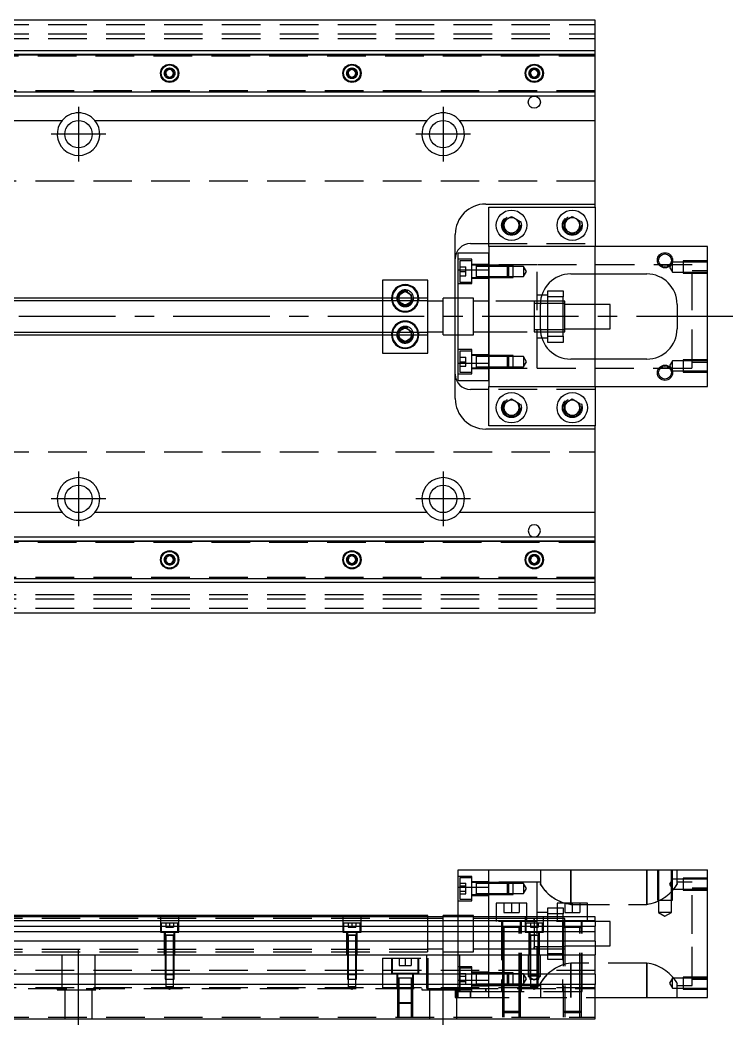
# Model space of a CAD drawing. Extents: x -8 to 770, y -272 to 102.
# Drawn here: x 390.8 to 625.4, y -233 to 97.5 of the extents above; entities that cross this region are included whole.
import ezdxf

# ---------------------------------------------------------------- set-up
doc = ezdxf.new("R2010")
doc.units = 0
doc.linetypes.add('CENTER', pattern=[50.8, 31.75, -6.35, 6.35, -6.35])
doc.linetypes.add('DASHED', pattern=[19.05, 12.7, -6.35])
doc.layers.get('0').update_dxf_attribs({"linetype": 'CONTINUOUS'})
doc.layers.add('CENTER', color=1, linetype='CENTER')

msp = doc.modelspace()

# ---------------------------------------------------------------- linework, layer by layer
at = {"color": 3, "linetype": 'DASHED'}
for p, q in [((0, 96), (580, 96)), ((0, 93), (580, 93)), ((0, 91.5), (580, 91.5)), ((358.5, 86.1), (580, 86.1)), ((365, 86.1147), (580, 86.1147)), ((358.5, 85.8), (580, 85.8)), ((441.5, 80), (441.483866, 80.21941)), ((501.477374, 80.25955), (501.5, 80)), ((561.477374, 80.25955), (561.5, 80)), ((580, 74.2), (358.5, 74.2)), ((580, 73.9), (358.5, 73.9)), ((580, 73.8853), (365, 73.8853)), ((580, 44.5), (0, 44.5)), ((549.5, 30), (549.520026, 30.346056)), ((569.5, 30), (569.520026, 30.346056)), ((545, 24), (580, 24)), ((545, 15.32971), (545, 21)), ((580, 14), (580, 23)), ((539.5, 18.849242), (535, 18.849242)), ((535.5, 18.349242), (535.5, 11.349242)), ((539.5, 18.349242), (535.5, 18.349242)), ((539.5, 10.849242), (539.5, 18.849242)), ((545, 17.099242), (539.5, 17.099242)), ((540.9, 16.849242), (539.5, 16.849242)), ((540.9, 16.849242), (540.895, 16.849242)), ((540.9, 16.849248), (540.9, 12.849238)), ((540.9, 16.849248), (540.9, 12.849238)), ((540.9, 16.849242), (540.9, 16.63278)), ((545, 16.849242), (540.9, 16.849242)), ((540.905, 16.849242), (540.9, 16.849242)), ((540.9, 16.63278), (540.9, 13.065704)), ((561, 17), (545, 17)), ((551.15, 16.849242), (545, 16.849242)), ((551.150006, 16.849238), (545, 16.849238)), ((551.15, 12.849242), (551.15, 16.849242)), ((551.5, 16.499242), (551.15, 16.849242)), ((553, 16.849238), (551.150006, 16.849238)), ((553, 12.849248), (553, 16.849238)), ((561, -17), (561, 17)), ((612, 17), (561, 17)), ((605.5, 17.913456), (604.547372, 16.263456)), ((605.5, 14.613456), (605.5, 17.913456)), ((609, 17.913456), (605.5, 17.913456)), ((609, 18.26345), (609, 14.26346)), ((617, 18.26345), (609, 18.26345)), ((617, 17.913456), (609, 17.913456)), ((612, -17), (612, 17)), ((535.5, 16.349242), (537.5, 16.349242)), ((535.5, 14.849242), (537.5, 14.849242)), ((535.5, 13.349242), (537.5, 13.349242)), ((537.5, 14.849242), (537.5, 16.349242)), ((537.5, 13.349242), (537.5, 14.849242)), ((545, 16.499242), (540.9, 16.499242)), ((551.5, 16.499242), (545, 16.499242)), ((551.5, 16.499242), (551.5, 13.199242)), ((553, 16.499242), (551.5, 16.499242)), ((556.5, 16.499242), (553, 16.499242)), ((556.5, 16.499242), (556.5, 13.199242)), ((557.452628, 14.849242), (556.5, 16.499242)), ((556.5, 13.199242), (557.452628, 14.849242)), ((604.547372, 16.263456), (605.5, 14.613456)), ((605.5, 14.613456), (609, 14.613456)), ((609, 14.613456), (617, 14.613456)), ((609, 14.26346), (617, 14.26346)), ((617, 15), (612, 15)), ((535, 10.849242), (539.5, 10.849242)), ((535.5, 11.349242), (539.5, 11.349242)), ((539.5, 12.849242), (540.9, 12.849242)), ((539.5, 12.599242), (545, 12.599242)), ((540.895, 12.849242), (540.9, 12.849242)), ((540.9, 13.199242), (545, 13.199242)), ((540.9, 13.065704), (540.9, 12.849242)), ((540.9, 12.849242), (545, 12.849242)), ((540.9, 12.849242), (540.905, 12.849242)), ((545, 13.199242), (551.5, 13.199242)), ((545, 12.849248), (551.150006, 12.849248)), ((545, 12.849242), (551.15, 12.849242)), ((551.15, 12.849242), (551.5, 13.199242)), ((551.150006, 12.849248), (553, 12.849248)), ((551.5, 13.199242), (553, 13.199242)), ((553, 13.199242), (556.5, 13.199242)), ((562.460608, 7), (561, 7)), ((510, 6), (510, -6)), ((515.5, 4.8453), (515.5, 6)), ((517.5, 3.690598), (515.5, 4.8453)), ((519.5, 4.8453), (517.5, 3.690598)), ((519.5, 6), (519.5, 4.8453)), ((519.983582, 6.286038), (520, 6)), ((534, -6), (534, 6)), ((540, 6), (535, 6)), ((540, -6), (540, 6)), ((545, 5), (540, 5)), ((560, 5), (545, 5)), ((560, 5), (559.995, 5)), ((560, 5.000006), (560, -5.000006)), ((560, 5), (560, 4.435078)), ((561, 5), (560, 5)), ((560.005, 5), (560, 5)), ((560, 4.435078), (560, -4.43509)), ((561, 4.25), (560, 4.25)), ((562.050126, 5), (561, 5)), ((562.003126, 4.25), (561, 4.25)), ((564.5, 5), (562.050126, 5)), ((569.5, 5), (564.5, 5)), ((580, -4), (580, 4)), ((515.5, -4.8453), (517.5, -3.690598)), ((515.5, -6), (515.5, -4.8453)), ((517.5, -3.690598), (519.5, -4.8453)), ((519.5, -4.8453), (519.5, -6)), ((519.983582, -5.713962), (520, -6)), ((535, -6), (540, -6)), ((540, -5), (545, -5)), ((545, -5), (560, -5)), ((559.995, -5), (560, -5)), ((560, -4.25), (561, -4.25)), ((560, -4.43509), (560, -4.998998)), ((560, -4.998998), (560, -5)), ((560, -5), (561, -5)), ((560, -5), (560.005, -5)), ((561, -4.25), (562.003126, -4.25)), ((561, -5), (562.050126, -5)), ((562.050126, -5), (564.5, -5)), ((564.5, -5), (569.5, -5)), ((561, -7), (562.460608, -7)), ((539.5, -10.849242), (535, -10.849242)), ((535.5, -11.349242), (535.5, -18.349242)), ((539.5, -11.349242), (535.5, -11.349242)), ((539.5, -18.849242), (539.5, -10.849242)), ((545, -12.599242), (539.5, -12.599242)), ((540.9, -12.849242), (539.5, -12.849242)), ((540.9, -12.849242), (540.895, -12.849242)), ((540.9, -12.849238), (540.9, -16.849248)), ((540.9, -12.849242), (540.9, -13.065704)), ((545, -12.849242), (540.9, -12.849242)), ((540.905, -12.849242), (540.9, -12.849242)), ((540.9, -13.065704), (540.9, -16.63278)), ((545, -13.199242), (540.9, -13.199242)), ((551.15, -12.849242), (545, -12.849242)), ((551.150006, -12.849248), (545, -12.849248)), ((551.5, -13.199242), (545, -13.199242)), ((551.15, -16.849242), (551.15, -12.849242)), ((551.5, -13.199242), (551.15, -12.849242)), ((553, -12.849248), (551.150006, -12.849248)), ((551.5, -13.199242), (551.5, -16.499242)), ((553, -13.199242), (551.5, -13.199242)), ((553, -16.849238), (553, -12.849248)), ((556.5, -13.199242), (553, -13.199242)), ((556.5, -13.199242), (556.5, -16.499242)), ((557.452628, -14.849242), (556.5, -13.199242)), ((535.5, -13.349242), (537.5, -13.349242)), ((535.5, -14.849242), (537.5, -14.849242)), ((535.5, -16.349242), (537.5, -16.349242)), ((537.5, -14.849242), (537.5, -13.349242)), ((537.5, -16.349242), (537.5, -14.849242)), ((540.9, -16.499242), (545, -16.499242)), ((545, -21), (545, -15.32971)), ((545, -16.499242), (551.5, -16.499242)), ((551.15, -16.849242), (551.5, -16.499242)), ((551.5, -16.499242), (553, -16.499242)), ((553, -16.499242), (556.5, -16.499242)), ((556.5, -16.499242), (557.452628, -14.849242)), ((580, -23), (580, -14)), ((605.5, -14.613456), (604.547372, -16.263456)), ((604.547372, -16.263456), (605.5, -17.913456)), ((605.5, -17.913456), (605.5, -14.613456)), ((609, -14.613456), (605.5, -14.613456)), ((609, -14.26346), (609, -18.26345)), ((617, -14.26346), (609, -14.26346)), ((617, -14.613456), (609, -14.613456)), ((612, -15), (617, -15)), ((535, -18.849242), (539.5, -18.849242)), ((535.5, -18.349242), (539.5, -18.349242)), ((539.5, -16.849242), (540.9, -16.849242)), ((539.5, -17.099242), (545, -17.099242)), ((540.895, -16.849242), (540.9, -16.849242)), ((540.9, -16.63278), (540.9, -16.849242)), ((540.9, -16.849242), (545, -16.849242)), ((540.9, -16.849242), (540.905, -16.849242)), ((545, -16.849238), (551.150006, -16.849238)), ((545, -16.849242), (551.15, -16.849242)), ((545, -17), (561, -17)), ((551.150006, -16.849238), (553, -16.849238)), ((561, -17), (612, -17)), ((605.5, -17.913456), (609, -17.913456)), ((609, -17.913456), (617, -17.913456)), ((609, -18.26345), (617, -18.26345)), ((580, -24), (545, -24)), ((549.5, -30), (549.520026, -29.653944)), ((575.477798, -29.635694), (575.5, -30)), ((0, -44.5), (580, -44.5)), ((358.5, -73.9), (580, -73.9)), ((358.5, -74.2), (580, -74.2)), ((365, -73.8853), (580, -73.8853)), ((441.5, -80), (441.483866, -79.78059)), ((501.477374, -79.74045), (501.5, -80)), ((561.477374, -79.74045), (561.5, -80)), ((580, -85.8), (358.5, -85.8)), ((580, -86.1), (358.5, -86.1)), ((580, -86.1147), (365, -86.1147)), ((580, -91.5), (0, -91.5)), ((580, -93), (0, -93)), ((580, -96), (0, -96)), ((539.5, -184.150758), (535, -184.150758)), ((535.5, -184.650758), (535.5, -188.150758)), ((539.5, -184.650758), (535.5, -184.650758)), ((539.5, -192.150758), (539.5, -184.150758)), ((562, -182), (562, -186.477288)), ((572, -193.35635), (572, -182)), ((572, -182), (572, -193.35635)), ((597, -182), (597, -193.35635)), ((597, -193.35635), (597, -182)), ((600.500006, -182), (600.500006, -192)), ((600.9, -182), (600.9, -192)), ((605.1, -192), (605.1, -182)), ((605.499994, -192), (605.499994, -182)), ((607, -186.477288), (607, -182)), ((609, -184.73655), (609, -188.73654)), ((617, -184.73655), (609, -184.73655)), ((535.5, -186.418706), (537.5, -186.418706)), ((535.5, -187.284732), (537.5, -187.284732)), ((535.5, -188.150758), (535.5, -191.650758)), ((537.5, -187.284732), (537.5, -186.418706)), ((537.5, -189.016782), (537.5, -187.284732)), ((545, -185.900758), (539.5, -185.900758)), ((540.9, -186.150758), (539.5, -186.150758)), ((540.9, -186.150758), (540.895, -186.150758)), ((540.9, -186.150752), (540.9, -190.150762)), ((540.9, -186.150752), (540.9, -190.150762)), ((540.9, -186.150752), (540.9, -186.500758)), ((540.9, -186.150758), (540.9, -186.367426)), ((545, -186.150758), (540.9, -186.150758)), ((540.905, -186.150758), (540.9, -186.150758)), ((540.9, -186.367426), (540.9, -188.150758)), ((540.9, -186.500758), (540.9, -188.017714)), ((545, -186.500758), (540.9, -186.500758)), ((540.9, -188.017714), (540.9, -188.283802)), ((540.9, -188.150758), (540.9, -190.150762)), ((540.9, -188.150758), (540.9, -190.150762)), ((540.9, -188.150758), (540.9, -189.93405)), ((540.9, -188.283802), (540.9, -189.800758)), ((561, -186), (545, -186)), ((551.15, -186.150758), (545, -186.150758)), ((551.150006, -186.150762), (545, -186.150762)), ((551.5, -186.500758), (545, -186.500758)), ((551.15, -188.150758), (551.15, -186.150758)), ((551.5, -186.500758), (551.15, -186.150758)), ((551.15, -190.150758), (551.15, -188.150758)), ((553, -186.150762), (551.150006, -186.150762)), ((551.5, -186.500758), (551.5, -188.150758)), ((553, -186.500758), (551.5, -186.500758)), ((551.5, -188.150758), (551.5, -189.800758)), ((553, -190.150752), (553, -186.150762)), ((556.5, -186.500758), (553, -186.500758)), ((556.5, -186.500758), (556.5, -188.150758)), ((557.452628, -188.150758), (556.5, -186.500758)), ((556.5, -188.150758), (556.5, -189.800758)), ((556.5, -189.800758), (557.452628, -188.150758)), ((561, -197.5), (561, -186)), ((562, -186), (561, -186)), ((562.038578, -186.714492), (562, -186.477288)), ((562, -186.477288), (562.033206, -186.69572)), ((562.033206, -186.69572), (562.130496, -186.952408)), ((562.151334, -186.995906), (562.038578, -186.714492)), ((605.5, -185.086544), (604.547372, -186.736544)), ((604.547372, -186.736544), (605.5, -188.386544)), ((609, -185.086544), (605.5, -185.086544)), ((606.848666, -186.995906), (606.961422, -186.714492)), ((606.966794, -186.69572), (606.869504, -186.952408)), ((606.961422, -186.714492), (607, -186.477288)), ((607, -186.477288), (606.966794, -186.69572)), ((612, -186), (607, -186)), ((617, -185.086544), (609, -185.086544)), ((612, -203), (612, -186)), ((617, -188), (612, -188)), ((535.5, -189.016782), (537.5, -189.016782)), ((535.5, -189.882808), (537.5, -189.882808)), ((535.5, -191.650758), (539.5, -191.650758)), ((537.5, -189.882808), (537.5, -189.016782)), ((539.5, -190.150758), (540.905, -190.150758)), ((539.5, -190.400758), (545, -190.400758)), ((540.895, -190.150758), (545, -190.150758)), ((540.9, -189.800758), (545, -189.800758)), ((540.9, -189.93405), (540.9, -190.150758)), ((540.9, -189.93405), (540.9, -190.150758)), ((540.9, -190.150758), (540.9, -189.93409)), ((540.9, -190.150758), (540.9, -189.93409)), ((545, -189.800758), (551.5, -189.800758)), ((545, -190.150752), (551.150006, -190.150752)), ((545, -190.150758), (551.15, -190.150758)), ((551.15, -190.150758), (551.5, -189.800758)), ((551.150006, -190.150752), (553, -190.150752)), ((551.5, -189.800758), (553, -189.800758)), ((553, -189.800758), (556.5, -189.800758)), ((605.5, -188.386544), (609, -188.386544)), ((609, -188.386544), (617, -188.386544)), ((609, -188.73654), (617, -188.73654)), ((535, -192.150758), (539.5, -192.150758)), ((550, -193), (550, -196)), ((552.5, -193), (552.5, -196)), ((555, -193), (555, -196)), ((564.5, -194.5), (567.5, -194.5)), ((564.5, -196.5), (564.5, -194.5)), ((567.5, -194.5), (569.5, -194.5)), ((569.5, -194.5), (569.5, -196.5)), ((570, -193), (570, -196)), ((572, -193.35635), (597, -193.35635)), ((572.5, -193), (572.5, -196)), ((575, -193), (575, -196)), ((600.500006, -192), (605.499994, -192)), ((600.9, -192), (600.9, -196)), ((605.1, -196), (605.1, -192)), ((55, -197.875), (525, -197.875)), ((437, -197.5), (437, -202.5)), ((443, -202.5), (443, -197.5)), ((497, -197.5), (497, -202.5)), ((503, -202.5), (503, -197.5)), ((525, -203), (525, -197.5)), ((530, -198), (525, -198)), ((530, -203), (530, -197.5)), ((540, -197), (535, -197)), ((535, -210), (535, -197.5)), ((540, -197.5), (540, -197)), ((540, -203), (540, -197.5)), ((545, -198), (540, -198)), ((545, -199), (545, -197.5)), ((547.5, -198), (545, -198)), ((547.5, -197.5), (547.5, -199)), ((557.5, -198), (547.5, -198)), ((550, -196), (552.5, -196)), ((552.5, -196), (555, -196)), ((557, -197.5), (557, -202.5)), ((557.5, -199), (557.5, -197.5)), ((560, -198), (557.5, -198)), ((560, -198), (559.995, -198)), ((560, -198), (560, -198.564922)), ((560, -198.564038), (560, -198)), ((560.005, -198), (560, -198)), ((561, -198), (560, -198)), ((564.5, -196), (561, -196)), ((561, -199), (561, -197.5)), ((564.5, -198), (561, -198)), ((563, -202.5), (563, -197.5)), ((567.5, -196.5), (564.5, -196.5)), ((564.5, -197.5), (564.5, -196.5)), ((564.5, -199), (564.5, -197.5)), ((567.5, -198), (564.5, -198)), ((569.5, -196.5), (567.5, -196.5)), ((567.5, -197.5), (567.5, -199)), ((569.5, -198), (567.5, -198)), ((569.5, -197.5), (569.5, -196.5)), ((569.5, -199), (569.5, -197.5)), ((570, -198), (569.5, -198)), ((570, -196), (572.5, -196)), ((570, -199), (570, -198)), ((572.5, -196), (575, -196)), ((577.5, -199), (577.5, -197.5)), ((605.1, -196), (600.9, -196)), ((600.9, -196), (603, -197.212436)), ((603, -197.212436), (605.1, -196)), ((442.75, -199.5), (437.25, -199.5)), ((437.25, -199.5), (437.25, -202.5)), ((438.75, -199.5), (438.75, -200.8)), ((438.75, -200.8), (440, -200.8)), ((440, -199.5), (440, -200.8)), ((440, -200.8), (441.25, -200.8)), ((441.25, -199.5), (441.25, -200.8)), ((442.75, -202.5), (442.75, -199.5)), ((502.75, -199.5), (497.25, -199.5)), ((497.25, -199.5), (497.25, -202.5)), ((498.75, -199.5), (498.75, -200.8)), ((498.75, -200.8), (500, -200.8)), ((500, -199.5), (500, -200.8)), ((500, -200.8), (501.25, -200.8)), ((501.25, -199.5), (501.25, -200.8)), ((502.75, -202.5), (502.75, -199.5)), ((580, -199), (545, -199)), ((545, -210), (545, -199)), ((549.25, -199), (549.25, -222)), ((549.5, -199), (549.5, -201)), ((549.5, -200.995), (549.5, -201)), ((549.849602, -201), (549.5, -201)), ((549.5, -201), (549.5, -201.005)), ((549.5, -201), (549.5, -210)), ((555.15035, -201), (549.849602, -201)), ((550, -201), (550, -210)), ((555, -222), (555, -201)), ((555.5, -201), (555.15035, -201)), ((555.5, -201), (555.5, -199)), ((555.5, -201), (555.5, -200.995)), ((555.5, -201.005), (555.5, -201)), ((555.5, -222), (555.5, -201)), ((555.75, -222), (555.75, -199)), ((562.75, -199.5), (557.25, -199.5)), ((557.25, -199.5), (557.25, -202.5)), ((558.75, -199.5), (558.75, -200.8)), ((558.75, -200.8), (560, -200.8)), ((560, -198.564922), (560, -198.999226)), ((560, -198.999226), (560, -199.399154)), ((560, -199.5), (560, -200.8)), ((560, -200.8), (561.25, -200.8)), ((560, -200.899918), (560, -202.499894)), ((561, -199.5), (561, -199)), ((561, -202.5), (561, -199.5)), ((561.25, -199.5), (561.25, -200.8)), ((562.75, -202.5), (562.75, -199.5)), ((564.5, -209.5), (564.5, -199)), ((569.25, -199), (569.25, -222)), ((569.5, -199), (569.5, -201)), ((569.5, -200.995), (569.5, -201)), ((569.5, -201), (569.84965, -201)), ((569.849602, -201), (569.5, -201)), ((569.5, -201), (569.5, -222)), ((569.5, -201), (569.5, -201.005)), ((575.15035, -201), (569.849602, -201)), ((570, -201), (570, -199)), ((570, -201), (570, -222)), ((575, -222), (575, -201)), ((575.150204, -201), (575.5, -201)), ((575.5, -201), (575.15035, -201)), ((575.5, -201), (575.5, -199)), ((575.5, -201), (575.5, -200.995)), ((575.5, -222), (575.5, -201)), ((575.5, -201.005), (575.5, -201)), ((575.75, -222), (575.75, -199)), ((585, -199), (580, -199)), ((585, -203), (585, -199)), ((437, -202.5), (443, -202.5)), ((438.25, -202.5), (438.25, -210)), ((441.500006, -203.5), (438.499994, -203.5)), ((439.998804, -203.5), (438.499994, -203.5)), ((439.998804, -203.5), (438.499994, -203.5)), ((438.5, -202.5), (438.5, -203.5)), ((438.5, -203.495), (438.5, -203.5)), ((438.5, -203.5), (438.62467, -203.5)), ((438.624678, -203.5), (438.5, -203.5)), ((438.624678, -203.5), (438.5, -203.5)), ((438.5, -203.5), (438.5, -203.505)), ((438.5, -203.5), (438.5, -210)), ((438.62467, -203.5), (441.375392, -203.5)), ((439.998804, -203.5), (438.624678, -203.5)), ((439.998804, -203.5), (438.624678, -203.5)), ((438.75, -203.5), (438.75, -210)), ((441.500006, -203.5), (439.998804, -203.5)), ((441.500006, -203.5), (439.998804, -203.5)), ((441.37533, -203.5), (439.998804, -203.5)), ((441.37533, -203.5), (439.998804, -203.5)), ((441.25, -210), (441.25, -203.5)), ((441.5, -203.5), (441.37533, -203.5)), ((441.5, -203.5), (441.37533, -203.5)), ((441.375392, -203.5), (441.5, -203.5)), ((441.5, -203.5), (441.5, -202.5)), ((441.5, -203.5), (441.5, -203.495)), ((441.5, -203.505), (441.5, -203.5)), ((441.5, -210), (441.5, -203.5)), ((441.75, -210), (441.75, -202.5)), ((497, -202.5), (503, -202.5)), ((498.25, -202.5), (498.25, -210)), ((501.500006, -203.5), (498.499994, -203.5)), ((499.998804, -203.5), (498.499994, -203.5)), ((499.998804, -203.5), (498.499994, -203.5)), ((498.5, -202.5), (498.5, -203.5)), ((498.5, -203.495), (498.5, -203.5)), ((498.5, -203.5), (498.62467, -203.5)), ((498.624678, -203.5), (498.5, -203.5)), ((498.624678, -203.5), (498.5, -203.5)), ((498.5, -203.5), (498.5, -203.505)), ((498.5, -203.5), (498.5, -210)), ((498.62467, -203.5), (501.375392, -203.5)), ((499.998804, -203.5), (498.624678, -203.5)), ((499.998804, -203.5), (498.624678, -203.5)), ((498.75, -203.5), (498.75, -210)), ((501.500006, -203.5), (499.998804, -203.5)), ((501.500006, -203.5), (499.998804, -203.5)), ((501.37533, -203.5), (499.998804, -203.5)), ((501.37533, -203.5), (499.998804, -203.5)), ((501.25, -210), (501.25, -203.5)), ((501.5, -203.5), (501.37533, -203.5)), ((501.5, -203.5), (501.37533, -203.5)), ((501.375392, -203.5), (501.5, -203.5)), ((501.5, -203.5), (501.5, -202.5)), ((501.5, -203.5), (501.5, -203.495)), ((501.5, -203.505), (501.5, -203.5)), ((501.5, -210), (501.5, -203.5)), ((501.75, -210), (501.75, -202.5)), ((525, -209), (525, -203)), ((530, -209), (530, -203)), ((540, -209), (540, -203)), ((557, -202.5), (563, -202.5)), ((558.25, -202.5), (558.25, -210)), ((559.998804, -203.5), (558.499994, -203.5)), ((559.998804, -203.5), (558.499994, -203.5)), ((558.5, -202.5), (558.5, -203.5)), ((558.5, -203.495), (558.5, -203.5)), ((558.5, -203.5), (558.62467, -203.5)), ((558.624678, -203.5), (558.5, -203.5)), ((558.624678, -203.5), (558.5, -203.5)), ((558.5, -203.5), (558.5, -210)), ((558.5, -203.5), (558.5, -203.505)), ((558.62467, -203.5), (561.375392, -203.5)), ((559.998804, -203.5), (558.624678, -203.5)), ((559.998804, -203.5), (558.624678, -203.5)), ((558.75, -203.5), (558.75, -210)), ((561.500006, -203.5), (559.998804, -203.5)), ((561.500006, -203.5), (559.998804, -203.5)), ((561.37533, -203.5), (559.998804, -203.5)), ((561.37533, -203.5), (559.998804, -203.5)), ((560, -202.499894), (560, -203.200036)), ((560, -203.200036), (560, -207.43509)), ((561, -203), (561, -202.5)), ((561, -220), (561, -203)), ((561.25, -210), (561.25, -203.5)), ((561.5, -203.5), (561.37533, -203.5)), ((561.5, -203.5), (561.37533, -203.5)), ((561.375392, -203.5), (561.5, -203.5)), ((561.5, -203.5), (561.5, -202.5)), ((561.5, -203.5), (561.5, -203.495)), ((561.5, -210), (561.5, -203.5)), ((561.5, -203.505), (561.5, -203.5)), ((561.75, -210), (561.75, -202.5)), ((585, -207), (585, -203)), ((612, -220), (612, -203)), ((55, -208.125), (525, -208.125)), ((525, -208), (530, -208)), ((540, -208), (545, -208)), ((545, -208), (549.5, -208)), ((549.5, -208), (550, -208)), ((550, -208), (560.005, -208)), ((559.995, -208), (569.5, -208)), ((560, -207.43509), (560, -208)), ((560, -208), (560, -207.435962)), ((560.005, -208), (569.5, -208)), ((569.5, -208), (570, -208)), ((570, -207), (580, -207)), ((580, -207), (585, -207)), ((55, -209), (525, -209)), ((404.638098, -221), (404.638098, -210)), ((415.361902, -210), (415.361902, -221)), ((438.5, -210), (438.5, -216.25)), ((438.500006, -210), (438.500006, -216.250006)), ((438.75, -210), (438.75, -216.3)), ((441.25, -216.3), (441.25, -210)), ((441.499994, -216.250006), (441.499994, -210)), ((441.5, -216.25), (441.5, -210)), ((498.5, -210), (498.5, -216.25)), ((498.500006, -210), (498.500006, -216.250006)), ((498.75, -210), (498.75, -216.3)), ((501.25, -216.3), (501.25, -210)), ((501.499994, -216.250006), (501.499994, -210)), ((501.5, -216.25), (501.5, -210)), ((510, -211), (510, -216.3)), ((510, -211), (525, -211)), ((513, -211), (513, -216)), ((513.25, -211), (513.25, -216)), ((515.5, -211), (515.5, -213.5)), ((517.5, -211), (517.5, -213.5)), ((519.5, -211), (519.5, -213.5)), ((521.75, -216), (521.75, -211)), ((522, -216), (522, -211)), ((524.638098, -221), (524.638098, -210)), ((525, -211), (525, -216.3)), ((530, -209), (535, -209)), ((535, -209), (540, -209)), ((535, -216.3), (535, -210)), ((535.361902, -210), (535.361902, -221)), ((545, -216.3), (545, -210)), ((549.5, -210), (549.5, -216.3)), ((550, -210), (550, -216.3)), ((558, -210), (558, -217)), ((558.5, -210), (558.5, -216.25)), ((558.500006, -210), (558.500006, -216.250006)), ((558.75, -210), (558.75, -216.3)), ((561.25, -216.3), (561.25, -210)), ((561.499994, -216.250006), (561.499994, -210)), ((561.5, -216.25), (561.5, -210)), ((562, -217), (562, -210)), ((564.5, -209.5), (569.5, -209.5)), ((564.5, -211.5), (564.5, -209.5)), ((569.5, -211.5), (564.5, -211.5)), ((515.5, -213.5), (517.5, -213.5)), ((517.5, -213.5), (519.5, -213.5)), ((539.5, -213.849242), (535, -213.849242)), ((535.5, -214.349242), (535.5, -216.3)), ((539.5, -214.349242), (535.5, -214.349242)), ((539.5, -221.849242), (539.5, -213.849242)), ((597, -212.64365), (572, -212.64365)), ((572, -224), (572, -212.64365)), ((572, -212.64365), (572, -222)), ((597, -212.64365), (597, -224)), ((597, -224), (597, -212.64365)), ((580, -215.15), (0, -215.15)), ((438.5, -216.25), (441.5, -216.25)), ((438.5, -216.25), (438.55, -216.3)), ((438.500006, -216.250006), (438.500006, -216.3)), ((438.500006, -216.3), (438.500006, -218)), ((438.500006, -218), (441.499994, -218)), ((438.55, -216.3), (438.75, -216.5)), ((438.75, -216.3), (438.75, -216.5)), ((441.25, -216.5), (438.75, -216.5)), ((438.75, -216.5), (438.75, -218)), ((438.75, -218), (438.75, -220.5)), ((441.25, -216.5), (441.25, -216.3)), ((441.25, -216.5), (441.45, -216.3)), ((441.25, -218), (441.25, -216.5)), ((441.25, -220.5), (441.25, -218)), ((441.45, -216.3), (441.5, -216.25)), ((441.499994, -216.3), (441.499994, -216.250006)), ((441.499994, -218), (441.499994, -216.3)), ((498.5, -216.25), (501.5, -216.25)), ((498.5, -216.25), (498.55, -216.3)), ((498.500006, -216.250006), (498.500006, -216.3)), ((498.500006, -216.3), (498.500006, -218)), ((498.500006, -218), (501.499994, -218)), ((498.55, -216.3), (498.75, -216.5)), ((498.75, -216.3), (498.75, -216.5)), ((501.25, -216.5), (498.75, -216.5)), ((498.75, -216.5), (498.75, -218)), ((498.75, -218), (498.75, -220.5)), ((501.25, -216.5), (501.25, -216.3)), ((501.25, -216.5), (501.45, -216.3)), ((501.25, -218), (501.25, -216.5)), ((501.25, -220.5), (501.25, -218)), ((501.45, -216.3), (501.5, -216.25)), ((501.499994, -216.3), (501.499994, -216.250006)), ((501.499994, -218), (501.499994, -216.3)), ((510, -216.3), (510, -219.7)), ((513, -216), (522, -216)), ((514.75, -216), (514.75, -221)), ((520.000006, -217.6), (514.999994, -217.6)), ((520.000006, -217.6), (514.999994, -217.6)), ((515, -216), (515, -216.3)), ((515, -216.3), (515, -217.6)), ((515, -217.595), (515, -217.6)), ((515.257468, -217.6), (515, -217.6)), ((515, -217.6), (515, -217.605)), ((515, -217.6), (515, -219.7)), ((519.742552, -217.6), (515.257468, -217.6)), ((515.4, -217.6), (515.4, -219.7)), ((519.6, -219.7), (519.6, -217.6)), ((520, -217.6), (519.742552, -217.6)), ((520, -216.3), (520, -216)), ((520, -217.6), (520, -216.3)), ((520, -217.6), (520, -217.595)), ((520, -217.605), (520, -217.6)), ((520, -219.7), (520, -217.6)), ((520.25, -221), (520.25, -216)), ((525, -216.3), (525, -219.7)), ((535, -218.32971), (535, -216.3)), ((535.5, -216.117192), (537.5, -216.117192)), ((535.5, -216.3), (535.5, -217.849242)), ((535.5, -216.983218), (537.5, -216.983218)), ((535.5, -217.849242), (535.5, -219.7)), ((537.5, -216.983218), (537.5, -216.117192)), ((537.5, -218.715268), (537.5, -216.983218)), ((545, -215.599242), (539.5, -215.599242)), ((540.9, -215.849242), (539.5, -215.849242)), ((540.9, -215.849242), (540.895, -215.849242)), ((540.9, -215.849238), (540.9, -219.849248)), ((540.9, -215.849238), (540.9, -216.3)), ((540.9, -215.849242), (540.9, -216.06591)), ((545, -215.849242), (540.9, -215.849242)), ((540.905, -215.849242), (540.9, -215.849242)), ((540.9, -216.06591), (540.9, -216.299676)), ((545, -216.199242), (540.9, -216.199242)), ((540.9, -216.299676), (540.9, -216.434256)), ((540.9, -216.3), (540.9, -216.434252)), ((540.9, -216.434252), (540.9, -217.709196)), ((540.9, -216.434256), (540.9, -217.849242)), ((540.9, -217.709196), (540.9, -217.989288)), ((540.9, -217.849242), (540.9, -219.849248)), ((540.9, -217.849242), (540.9, -219.264302)), ((540.9, -217.989288), (540.9, -219.264304)), ((549.5, -215.849242), (545, -215.849242)), ((549.5, -215.849248), (545, -215.849248)), ((549.5, -216.199242), (545, -216.199242)), ((545, -219.7), (545, -216.3)), ((550, -215.849242), (549.5, -215.849242)), ((550, -215.849248), (549.5, -215.849248)), ((550, -216.199242), (549.5, -216.199242)), ((549.5, -216.3), (549.5, -219.7)), ((551.15, -215.849242), (550, -215.849242)), ((551.150006, -215.849248), (550, -215.849248)), ((551.5, -216.199242), (550, -216.199242)), ((550, -216.3), (550, -219.7)), ((551.15, -216.3), (551.15, -215.849242)), ((551.5, -216.199242), (551.15, -215.849242)), ((551.15, -217.849242), (551.15, -216.3)), ((551.15, -219.7), (551.15, -217.849242)), ((553, -215.849248), (551.150006, -215.849248)), ((551.5, -216.199242), (551.5, -216.3)), ((553, -216.199242), (551.5, -216.199242)), ((551.5, -216.3), (551.5, -217.849242)), ((551.5, -217.849242), (551.5, -219.499242)), ((553, -216.3), (553, -215.849248)), ((556.5, -216.199242), (553, -216.199242)), ((553, -219.7), (553, -216.3)), ((556.5, -216.199242), (556.5, -217.849242)), ((557.452628, -217.849242), (556.5, -216.199242)), ((556.5, -217.849242), (556.5, -219.499242)), ((556.5, -219.499242), (557.452628, -217.849242)), ((562, -217), (558, -217)), ((558, -217), (560, -218.1547)), ((558.5, -216.25), (561.5, -216.25)), ((558.5, -216.25), (558.55, -216.3)), ((558.500006, -216.250006), (558.500006, -216.3)), ((558.500006, -216.3), (558.500006, -218)), ((558.500006, -218), (561.499994, -218)), ((558.55, -216.3), (558.75, -216.5)), ((558.75, -216.3), (558.75, -216.5)), ((561.25, -216.5), (558.75, -216.5)), ((558.75, -216.5), (558.75, -218)), ((558.75, -218), (558.75, -220.5)), ((560, -218.1547), (562, -217)), ((561.25, -216.5), (561.25, -216.3)), ((561.25, -216.5), (561.45, -216.3)), ((561.25, -218), (561.25, -216.5)), ((561.25, -220.5), (561.25, -218)), ((561.45, -216.3), (561.5, -216.25)), ((561.499994, -216.3), (561.499994, -216.250006)), ((561.499994, -218), (561.499994, -216.3)), ((605.5, -217.613456), (604.547372, -219.263456)), ((605.5, -220.913456), (605.5, -217.613456)), ((609, -217.613456), (605.5, -217.613456)), ((609, -217.26346), (609, -221.26345)), ((617, -217.26346), (609, -217.26346)), ((617, -217.613456), (609, -217.613456)), ((612, -218), (617, -218)), ((580, -220.85), (0, -220.85)), ((355.361902, -221), (524.638098, -221)), ((403, -221), (403, -221.5)), ((417, -221.5), (417, -221)), ((441.25, -220.5), (438.75, -220.5)), ((438.75, -220.5), (440, -221.221688)), ((440, -221.221688), (441.25, -220.5)), ((501.25, -220.5), (498.75, -220.5)), ((498.75, -220.5), (500, -221.221688)), ((500, -221.221688), (501.25, -220.5)), ((510, -219.7), (510, -221)), ((515, -219.7), (515, -221)), ((515, -221), (515, -225.6)), ((515.000006, -221), (515.000006, -225.600006)), ((515.4, -219.7), (515.4, -221)), ((515.4, -221), (515.4, -226)), ((519.6, -221), (519.6, -219.7)), ((519.6, -226), (519.6, -221)), ((519.999994, -225.600006), (519.999994, -221)), ((520, -221), (520, -219.7)), ((520, -225.6), (520, -221)), ((523, -221), (523, -221.5)), ((524.638098, -221), (535.361902, -221)), ((525, -219.7), (525, -221)), ((534, -221), (534, -222)), ((535, -218.32971), (545, -218.32971)), ((535, -219.7), (535, -218.32971)), ((535, -221), (535, -219.7)), ((535, -224), (535, -221)), ((535.361902, -221), (580, -221)), ((535.5, -218.715268), (537.5, -218.715268)), ((535.5, -219.581294), (537.5, -219.581294)), ((535.5, -219.7), (535.5, -221)), ((535.5, -221), (535.5, -221.349242)), ((535.5, -221.349242), (539.5, -221.349242)), ((537, -221.5), (537, -221)), ((537.5, -219.581294), (537.5, -218.715268)), ((539.5, -219.849242), (540.9, -219.849242)), ((539.5, -220.099242), (545, -220.099242)), ((540.895, -219.849242), (540.9, -219.849242)), ((540.9, -219.264302), (540.9, -219.632534)), ((540.9, -219.264304), (540.9, -219.7)), ((540.9, -219.499242), (545, -219.499242)), ((540.9, -219.632534), (540.9, -219.700154)), ((540.9, -219.7), (540.9, -219.849248)), ((540.9, -219.700154), (540.9, -219.849242)), ((540.9, -219.849242), (545, -219.849242)), ((540.9, -219.849242), (540.905, -219.849242)), ((544, -222), (544, -221)), ((544, -221), (544, -222)), ((545, -219.499242), (549.5, -219.499242)), ((545, -222), (545, -219.7)), ((545, -219.849238), (549.5, -219.849238)), ((545, -219.849242), (549.5, -219.849242)), ((545, -220), (549.5, -220)), ((549.5, -219.499242), (550, -219.499242)), ((549.5, -219.7), (549.5, -222)), ((549.5, -219.849238), (550, -219.849238)), ((549.5, -219.849242), (550, -219.849242)), ((549.5, -220), (550, -220)), ((550, -219.499242), (551.5, -219.499242)), ((550, -219.7), (550, -222)), ((550, -219.849238), (551.150006, -219.849238)), ((550, -219.849242), (551.15, -219.849242)), ((550, -220), (561, -220)), ((551.15, -219.849242), (551.15, -219.7)), ((551.15, -219.849242), (551.299242, -219.7)), ((551.150006, -219.849238), (553, -219.849238)), ((551.299242, -219.7), (551.5, -219.499242)), ((551.5, -219.499242), (553, -219.499242)), ((553, -219.499242), (556.5, -219.499242)), ((553, -219.849238), (553, -219.7)), ((561.25, -220.5), (558.75, -220.5)), ((558.75, -220.5), (560, -221.221688)), ((560, -221.221688), (561.25, -220.5)), ((561, -220), (562, -220)), ((562.038578, -219.285508), (562, -219.522712)), ((562, -219.522712), (562.033206, -219.30428)), ((562, -219.522712), (562, -224)), ((562.033206, -219.30428), (562.130496, -219.047592)), ((562.151334, -219.004094), (562.038578, -219.285508)), ((604.547372, -219.263456), (605.5, -220.913456)), ((605.5, -220.913456), (609, -220.913456)), ((606.848666, -219.004094), (606.961422, -219.285508)), ((606.966794, -219.30428), (606.869504, -219.047592)), ((606.961422, -219.285508), (607, -219.522712)), ((607, -219.522712), (606.966794, -219.30428)), ((607, -224), (607, -219.522712)), ((607, -220), (612, -220)), ((609, -220.913456), (617, -220.913456)), ((609, -221.26345), (617, -221.26345)), ((403, -221.5), (417, -221.5)), ((405.5, -221.5), (405.5, -231)), ((414.5, -231), (414.5, -221.5)), ((523, -221.5), (537, -221.5)), ((525.5, -221.5), (525.5, -231)), ((534, -222), (544, -222)), ((534, -222), (534, -224)), ((534, -224), (539, -224)), ((534.5, -231), (534.5, -221.5)), ((535, -221.849242), (539.5, -221.849242)), ((539, -224), (539, -222)), ((539, -222), (539, -224)), ((539, -224), (580, -224)), ((544, -222), (580, -222)), ((545, -224), (545, -222)), ((549.5, -222), (549.5, -228.5)), ((549.500006, -222), (549.500006, -228.500006)), ((550, -222), (550, -229)), ((555, -229), (555, -222)), ((555.499994, -228.500006), (555.499994, -222)), ((555.5, -228.5), (555.5, -222)), ((569.5, -222), (569.5, -228.5)), ((569.500006, -222), (569.500006, -228.500006)), ((570, -222), (570, -229)), ((572, -222), (572, -224)), ((575, -229), (575, -222)), ((575.499994, -228.500006), (575.499994, -222)), ((575.5, -228.5), (575.5, -222)), ((515, -225.6), (520, -225.6)), ((515, -225.6), (515.4, -226)), ((515.000006, -225.600006), (515.000006, -230.5)), ((519.6, -226), (515.4, -226)), ((515.4, -226), (515.4, -230.5)), ((519.6, -226), (520, -225.6)), ((519.6, -230.5), (519.6, -226)), ((519.999994, -230.5), (519.999994, -225.600006)), ((0, -230.5), (580, -230.5)), ((549.5, -228.5), (555.5, -228.5)), ((549.5, -228.5), (550, -229)), ((549.500006, -228.500006), (549.500006, -230.5)), ((555, -229), (550, -229)), ((550, -229), (550, -230.5)), ((555, -229), (555.5, -228.5)), ((555, -230.5), (555, -229)), ((555.499994, -230.5), (555.499994, -228.500006)), ((569.5, -228.5), (575.5, -228.5)), ((569.5, -228.5), (570, -229)), ((569.500006, -228.500006), (569.500006, -230.5)), ((575, -229), (570, -229)), ((570, -229), (570, -230.5)), ((575, -229), (575.5, -228.5)), ((575, -230.5), (575, -229)), ((575.499994, -230.5), (575.499994, -228.500006))]:
    msp.add_line(p, q, dxfattribs=at)
at = {"color": 7, "linetype": 'CONTINUOUS'}
for p, q in [((580, 97.5), (365, 97.5)), ((580, 87.5), (580, 97.5)), ((365, 87.5), (580, 87.5)), ((365, 86.247728), (580, 86.247728)), ((580, 86.247728), (580, 87.5)), ((580, 73.752272), (580, 86.247728)), ((440, 81.443376), (438.75, 80.721688)), ((438.75, 80.721688), (438.75, 79.278312)), ((441.25, 80.721688), (440, 81.443376)), ((441.25, 79.278312), (441.25, 80.721688)), ((498.75, 80.721688), (500, 81.443376)), ((498.75, 79.278312), (498.75, 80.721688)), ((500, 81.443376), (501.25, 80.721688)), ((501.25, 80.721688), (501.25, 79.278312)), ((558.75, 80.721688), (560, 81.443376)), ((558.75, 79.278312), (558.75, 80.721688)), ((560, 81.443376), (561.25, 80.721688)), ((561.25, 80.721688), (561.25, 79.278312)), ((438.75, 79.278312), (440, 78.556624)), ((440, 78.556624), (441.25, 79.278312)), ((500, 78.556624), (498.75, 79.278312)), ((501.25, 79.278312), (500, 78.556624)), ((560, 78.556624), (558.75, 79.278312)), ((561.25, 79.278312), (560, 78.556624)), ((580, 73.752272), (365, 73.752272)), ((580, 72.5), (580, 73.752272)), ((580, 72.5), (365, 72.5)), ((580, 64.5), (580, 72.5)), ((365, 64.5), (404.638097, 64.5)), ((415.361903, 64.5), (524.638098, 64.5)), ((535.361902, 64.5), (580, 64.5)), ((580, 37), (580, 64.5)), ((544, 37), (580, 37)), ((580, 36), (580, 37)), ((545, 36), (580, 36)), ((545, 23), (545, 36)), ((580, 36), (580, 23)), ((550, 31.443376), (552.5, 32.886752)), ((550, 28.556624), (550, 31.443376)), ((552.5, 32.886752), (555, 31.443376)), ((555, 31.443376), (555, 28.556624)), ((570, 31.443376), (572.5, 32.886752)), ((570, 28.556624), (570, 31.443376)), ((572.5, 32.886752), (575, 31.443376)), ((575, 31.443376), (575, 28.556624)), ((534, 6), (534, 27)), ((552.5, 27.113248), (550, 28.556624)), ((555, 28.556624), (552.5, 27.113248)), ((572.5, 27.113248), (570, 28.556624)), ((575, 28.556624), (572.5, 27.113248)), ((539, 24), (545, 24)), ((535, 21), (545, 21)), ((535, 15.32971), (535, 21)), ((545, 23), (545, 15.32971)), ((617, 23), (545, 23)), ((617, -23), (617, 23)), ((535, -15.32971), (535, 15.32971)), ((535, 15.32971), (545, 15.32971)), ((545, 15.32971), (545, -15.32971)), ((545, -15.32971), (545, 15.32971)), ((572, 14), (597, 14)), ((580, 4), (580, 14)), ((525, 12), (510, 12)), ((510, 12), (510, 6)), ((525, 6), (525, 12)), ((515.5, 7.1547), (517.5, 8.309402)), ((515.5, 6), (515.5, 7.1547)), ((517.5, 8.309402), (519.5, 7.1547)), ((519.5, 7.1547), (519.5, 6)), ((564.5, 7), (562.460608, 7)), ((564.5, 8.5), (569.5, 8.5)), ((564.5, 6.5), (564.5, 8.5)), ((569.5, 8.5), (569.5, 6.5)), ((525, 6), (365, 6)), ((525, -6), (525, 6)), ((530, 5), (525, 5)), ((530, -6), (530, 6)), ((535, 6), (530, 6)), ((562, -4), (562, 4)), ((564.5, 4.25), (562.003126, 4.25)), ((564.5, -6.5), (564.5, 6.5)), ((569.5, 6.5), (564.5, 6.5)), ((569.5, 4.25), (564.5, 4.25)), ((569.5, -6.5), (569.5, 6.5)), ((570, 5), (569.5, 5)), ((570, 4.25), (569.5, 4.25)), ((570, -5), (570, 5)), ((585, 4), (570, 4)), ((585, -4), (585, 4)), ((607, 4), (607, -4)), ((365, -6), (525, -6)), ((510, -6), (510, -12)), ((515.5, -7.1547), (515.5, -6)), ((519.5, -6), (519.5, -7.1547)), ((525, -5), (530, -5)), ((525, -12), (525, -6)), ((530, -6), (535, -6)), ((534, -27), (534, -6)), ((562.003126, -4.25), (564.5, -4.25)), ((564.5, -4.25), (569.5, -4.25)), ((564.5, -6.5), (569.5, -6.5)), ((564.5, -8.5), (564.5, -6.5)), ((569.5, -4.25), (570, -4.25)), ((569.5, -5), (570, -5)), ((569.5, -6.5), (569.5, -8.5)), ((570, -4), (585, -4)), ((580, -14), (580, -4)), ((517.5, -8.309402), (515.5, -7.1547)), ((519.5, -7.1547), (517.5, -8.309402)), ((562.460608, -7), (564.5, -7)), ((569.5, -8.5), (564.5, -8.5)), ((510, -12), (525, -12)), ((535, -15.32971), (545, -15.32971)), ((535, -21), (535, -15.32971)), ((545, -15.32971), (545, -23)), ((597, -14), (572, -14)), ((535, -21), (545, -21)), ((545, -23), (617, -23)), ((545, -36), (545, -23)), ((580, -23), (580, -36)), ((545, -24), (539, -24)), ((550, -28.556624), (552.5, -27.113248)), ((550, -31.443376), (550, -28.556624)), ((552.5, -27.113248), (555, -28.556624)), ((555, -28.556624), (555, -31.443376)), ((570, -28.556624), (572.5, -27.113248)), ((570, -31.443376), (570, -28.556624)), ((572.5, -27.113248), (575, -28.556624)), ((575, -28.556624), (575, -31.443376)), ((552.5, -32.886752), (550, -31.443376)), ((555, -31.443376), (552.5, -32.886752)), ((572.5, -32.886752), (570, -31.443376)), ((575, -31.443376), (572.5, -32.886752)), ((580, -36), (545, -36)), ((580, -37), (580, -36)), ((580, -37), (544, -37)), ((580, -64.5), (580, -37)), ((404.638097, -64.5), (365, -64.5)), ((524.638098, -64.5), (415.361903, -64.5)), ((580, -64.5), (535.361902, -64.5)), ((580, -72.5), (580, -64.5)), ((365, -72.5), (580, -72.5)), ((580, -73.752272), (580, -72.5)), ((365, -73.752272), (580, -73.752272)), ((580, -86.247728), (580, -73.752272)), ((440, -78.556624), (438.75, -79.278312)), ((438.75, -79.278312), (438.75, -80.721688)), ((441.25, -79.278312), (440, -78.556624)), ((441.25, -80.721688), (441.25, -79.278312)), ((498.75, -79.278312), (500, -78.556624)), ((498.75, -80.721688), (498.75, -79.278312)), ((500, -78.556624), (501.25, -79.278312)), ((501.25, -79.278312), (501.25, -80.721688)), ((558.75, -79.278312), (560, -78.556624)), ((558.75, -80.721688), (558.75, -79.278312)), ((560, -78.556624), (561.25, -79.278312)), ((561.25, -79.278312), (561.25, -80.721688)), ((438.75, -80.721688), (440, -81.443376)), ((440, -81.443376), (441.25, -80.721688)), ((500, -81.443376), (498.75, -80.721688)), ((501.25, -80.721688), (500, -81.443376)), ((560, -81.443376), (558.75, -80.721688)), ((561.25, -80.721688), (560, -81.443376)), ((580, -86.247728), (365, -86.247728)), ((580, -87.5), (365, -87.5)), ((580, -87.5), (580, -86.247728)), ((580, -97.5), (580, -87.5)), ((365, -97.5), (580, -97.5)), ((535, -187.67029), (535, -182)), ((535, -182), (545, -182)), ((545, -182), (617, -182)), ((545, -197.5), (545, -182)), ((617, -224), (617, -182)), ((535, -197.5), (535, -187.67029)), ((535, -187.67029), (545, -187.67029)), ((557.5, -193), (547.5, -193)), ((547.5, -193), (547.5, -197.5)), ((557.5, -197.5), (557.5, -193)), ((577.5, -193), (567.5, -193)), ((567.5, -193), (567.5, -197.5)), ((577.5, -197.5), (577.5, -193)), ((525, -197), (358.5, -197)), ((580, -197.5), (358.5, -197.5)), ((525, -197.5), (525, -197)), ((530, -197.5), (530, -197)), ((535, -197), (530, -197)), ((560, -197.999994), (560, -208.000006)), ((560, -197.999994), (560, -198.75)), ((580, -198.752272), (580, -197.5)), ((580, -198.752272), (358.5, -198.752272)), ((358.5, -200.52668), (580, -200.52668)), ((555.500006, -201), (549.499994, -201)), ((555.500006, -201), (549.499994, -201)), ((560, -198.75), (560, -199)), ((561, -198.75), (560, -198.75)), ((560, -199), (560, -199.5)), ((560, -200.8), (560, -202.5)), ((564.5, -198.75), (561, -198.75)), ((567.5, -198.75), (564.5, -198.75)), ((569.5, -198.75), (567.5, -198.75)), ((575.500006, -201), (569.499994, -201)), ((575.500006, -201), (569.499994, -201)), ((570, -198.75), (569.5, -198.75)), ((580, -198.752272), (580, -200.52668)), ((580, -202.423076), (580, -200.52668)), ((580, -202.423076), (358.5, -202.423076)), ((560, -202.5), (560, -207.25)), ((560, -203), (560, -208.000006)), ((580, -205.477372), (580, -202.423076)), ((580, -205.477372), (358.5, -205.477372)), ((560, -207.25), (570, -207.25)), ((580, -205.477372), (580, -210)), ((0, -210), (580, -210)), ((580, -216.3), (580, -210)), ((580, -216.3), (0, -216.3)), ((580, -216.3), (580, -219.7)), ((580, -219.7), (0, -219.7)), ((580, -231), (580, -219.7)), ((580, -224), (617, -224)), ((0, -231), (580, -231))]:
    msp.add_line(p, q, dxfattribs=at)
at = {"color": 3, "linetype": 'CONTINUOUS'}
for p, q in [((525, 5.125), (365, 5.125)), ((365, -5.125), (525, -5.125))]:
    msp.add_line(p, q, dxfattribs=at)
at = {"color": 7, "linetype": 'CONTINUOUS'}
for centre, radius in [((440, 80), 3), ((440, 80), 2.75), ((500, 80), 3), ((500, 80), 2.75), ((560, 80), 3), ((560, 80), 2.75), ((560, 70.5), 2), ((410, 60), 4.5), ((530, 60), 4.5), ((552.5, 30), 5), ((572.5, 30), 5), ((603, 18.5), 2.1), ((603, -18.5), 2.1), ((552.5, -30), 5), ((572.5, -30), 5), ((410, -60), 4.5), ((530, -60), 4.5), ((440, -80), 3), ((440, -80), 2.75), ((500, -80), 3), ((500, -80), 2.75), ((560, -80), 3), ((560, -80), 2.75)]:
    msp.add_circle(centre, radius, dxfattribs=at)
at = {"color": 3, "linetype": 'DASHED'}
for centre, radius in [((440, 80), 1.75), ((440, 80), 1.5), ((500, 80), 1.75), ((500, 80), 1.5), ((560, 80), 1.75), ((560, 80), 1.5), ((552.5, 30), 3.25), ((572.5, 30), 3.25), ((552.5, 30), 3), ((572.5, 30), 3), ((517.5, 6), 2.5), ((517.5, -6), 2.5), ((552.5, -30), 3.25), ((552.5, -30), 3), ((572.5, -30), 3.25), ((572.5, -30), 3), ((440, -80), 1.75), ((440, -80), 1.5), ((500, -80), 1.75), ((500, -80), 1.5), ((560, -80), 1.75), ((560, -80), 1.5)]:
    msp.add_circle(centre, radius, dxfattribs=at)
at = {"color": 3, "linetype": 'CONTINUOUS'}
for centre in [(603, 18.5), (603, -18.5)]:
    msp.add_circle(centre, 2.5, dxfattribs=at)
at = {"color": 7, "linetype": 'CONTINUOUS'}
for centre, radius, start, end in [((440, 80), 1.25, 120, 180), ((440, 80), 1.25, 180, 240), ((440, 80), 1.25, 60, 120), ((440, 80), 1.25, 0, 60), ((440, 80), 1.25, 300, 0), ((500, 80), 1.25, 120, 180), ((500, 80), 1.25, 180, 240), ((500, 80), 1.25, 60, 120), ((500, 80), 1.25, 0, 60), ((500, 80), 1.25, 300, 0), ((560, 80), 1.25, 120, 180), ((560, 80), 1.25, 180, 240), ((560, 80), 1.25, 60, 120), ((560, 80), 1.25, 0, 60), ((560, 80), 1.25, 300, 0), ((440, 80), 1.25, 240, 300), ((500, 80), 1.25, 240, 300), ((560, 80), 1.25, 240, 300), ((410, 60), 7, 40.005201, 139.994799), ((530, 60), 7, 40.005201, 139.994799), ((410, 60), 7, 139.994799, 40.005201), ((530, 60), 7, 139.994799, 40.005201), ((544, 27), 10, 90, 180), ((552.5, 30), 2.5, 120, 180), ((552.5, 30), 2.5, 180, 240), ((552.5, 30), 2.5, 60, 120), ((552.5, 30), 2.5, 0, 60), ((552.5, 30), 2.5, 300, 0), ((572.5, 30), 2.5, 120, 180), ((572.5, 30), 2.5, 180, 240), ((572.5, 30), 2.5, 60, 120), ((572.5, 30), 2.5, 0, 60), ((572.5, 30), 2.5, 300, 0), ((552.5, 30), 2.5, 240, 300), ((572.5, 30), 2.5, 240, 300), ((539, 19), 5, 90, 180), ((572, 4), 10, 90, 180), ((597, 4), 10, 0, 90), ((517.5, 6), 4.5, 0, 180), ((517.5, 6), 4.25, 0, 180), ((517.5, 6), 2.1, 162.24721, 180), ((517.5, 6), 2.1, 137.75279, 162.24721), ((517.5, 6), 2.1, 102.24721, 137.75279), ((517.5, 6), 2.1, 77.75279, 102.24721), ((517.5, 6), 2.1, 42.24721, 77.75279), ((517.5, 6), 2.1, 17.75279, 42.24721), ((517.5, 6), 2.1, 0, 17.75279), ((517.5, 6), 2.1, 180, 197.75279), ((517.5, 6), 2.1, 197.75279, 342.24721), ((517.5, 6), 2.1, 342.24721, 0), ((517.5, -6), 4.5, 180, 0), ((517.5, -6), 4.25, 180, 0), ((517.5, -6), 2.1, 162.24721, 180), ((517.5, -6), 2.1, 180, 197.75279), ((517.5, -6), 2.1, 17.75279, 162.24721), ((517.5, -6), 2.1, 0, 17.75279), ((517.5, -6), 2.1, 342.24721, 0), ((572, -4), 10, 180, 270), ((597, -4), 10, 270, 0), ((517.5, -6), 2.1, 197.75279, 222.24721), ((517.5, -6), 2.1, 222.24721, 257.75279), ((517.5, -6), 2.1, 257.75279, 282.24721), ((517.5, -6), 2.1, 282.24721, 317.75279), ((517.5, -6), 2.1, 317.75279, 342.24721), ((539, -19), 5, 180, 270), ((544, -27), 10, 180, 270), ((552.5, -30), 2.5, 120, 180), ((552.5, -30), 2.5, 60, 120), ((552.5, -30), 2.5, 0, 60), ((572.5, -30), 2.5, 120, 180), ((572.5, -30), 2.5, 60, 120), ((572.5, -30), 2.5, 0, 60), ((552.5, -30), 2.5, 180, 240), ((552.5, -30), 2.5, 240, 300), ((552.5, -30), 2.5, 300, 0), ((572.5, -30), 2.5, 180, 240), ((572.5, -30), 2.5, 240, 300), ((572.5, -30), 2.5, 300, 0), ((410, -60), 7, 319.994799, 220.005201), ((530, -60), 7, 319.994799, 220.005201), ((410, -60), 7, 220.005201, 319.994799), ((530, -60), 7, 220.005201, 319.994799), ((560, -70.5), 2, 90, 270), ((560, -70.5), 2, 270, 90), ((440, -80), 1.25, 120, 180), ((440, -80), 1.25, 60, 120), ((440, -80), 1.25, 0, 60), ((500, -80), 1.25, 120, 180), ((500, -80), 1.25, 60, 120), ((500, -80), 1.25, 0, 60), ((560, -80), 1.25, 120, 180), ((560, -80), 1.25, 60, 120), ((560, -80), 1.25, 0, 60), ((440, -80), 1.25, 180, 240), ((440, -80), 1.25, 240, 300), ((440, -80), 1.25, 300, 0), ((500, -80), 1.25, 180, 240), ((500, -80), 1.25, 240, 300), ((500, -80), 1.25, 300, 0), ((560, -80), 1.25, 180, 240), ((560, -80), 1.25, 240, 300), ((560, -80), 1.25, 300, 0)]:
    msp.add_arc(centre, radius, start, end, dxfattribs=at)
at = {"color": 3, "linetype": 'DASHED'}
for centre, radius, start, end in [((517.5, 6), 2.75, 0, 180), ((517.5, 6), 4.5, 180, 191.212271), ((517.5, 6), 4.5, 191.212271, 348.787729), ((517.5, 6), 4.25, 180, 191.881156), ((517.5, 6), 4.25, 191.881156, 348.118844), ((517.5, 6), 2.75, 180, 198.553005), ((517.5, 6), 2.75, 198.553005, 341.446995), ((517.5, 6), 2.75, 341.446995, 0), ((517.5, 6), 4.25, 348.118844, 0), ((517.5, 6), 4.5, 348.787729, 0), ((517.5, -6), 4.5, 11.212271, 168.787729), ((517.5, -6), 4.25, 11.881156, 168.118844), ((517.5, -6), 2.75, 18.553005, 161.446995), ((517.5, -6), 4.5, 168.787729, 180), ((517.5, -6), 4.25, 168.118844, 180), ((517.5, -6), 2.75, 161.446995, 180), ((517.5, -6), 2.75, 180, 0), ((517.5, -6), 2.75, 0, 18.553005), ((517.5, -6), 4.25, 0, 11.881156), ((517.5, -6), 4.5, 0, 11.212271), ((573.97411, -179.506712), 13.989624, 212.15624316, 261.88777618), ((573.996387, -179.459917), 14.039103, 212.46509038, 261.82472024), ((595.02589, -179.506712), 13.989624, 278.11222382, 327.84375684), ((595.003613, -179.459917), 14.039103, 278.17527976, 327.53490962), ((573.97411, -226.493288), 13.989624, 98.11222382, 147.84375684), ((573.996387, -226.540083), 14.039103, 98.17527976, 147.53490962), ((595.02589, -226.493288), 13.989624, 32.15624316, 81.88777618), ((595.003613, -226.540083), 14.039103, 32.46509038, 81.82472024)]:
    msp.add_arc(centre, radius, start, end, dxfattribs=at)
at = {"layer": 'CENTER', "color": 1, "linetype": 'CENTER'}
for p, q in [((410, 69), (410, 51)), ((530, 69), (530, 51)), ((419, 60), (401, 60)), ((539, 60), (521, 60)), ((625.361871, 0), (-8.32213, 0)), ((410, -51), (410, -69)), ((530, -51), (530, -69)), ((419, -60), (401, -60)), ((539, -60), (521, -60)), ((410, -233), (410, -208)), ((530, -233), (530, -208))]:
    msp.add_line(p, q, dxfattribs=at)

doc.saveas('drawing.dxf')
